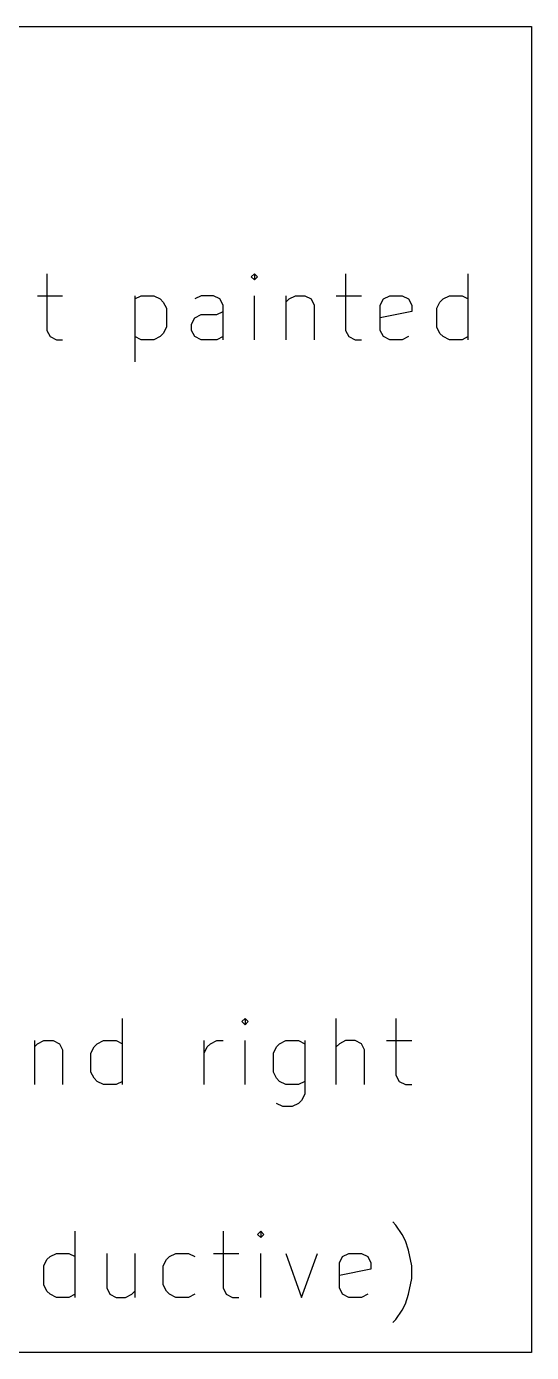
# Model space of a CAD drawing. Extents: x 183 to 663, y -184 to 161.
# Drawn here: x 235.83 to 251.12, y 112.02 to 152.15 of the extents above; entities that cross this region are included whole.
import ezdxf

# ---------------------------------------------------------------- set-up
doc = ezdxf.new("R2010")
doc.units = 0
doc.layers.add('BLACK', color=7, linetype='CONTINUOUS')

msp = doc.modelspace()

# ---------------------------------------------------------------- linework, layer by layer
at = {"layer": 'BLACK', "linetype": 'CONTINUOUS'}
for p, q in [((184.35, 152.15), (251.125, 152.15)), ((251.125, 152.15), (251.125, 112.025)), ((236.448808, 144.670285), (236.448808, 142.956)), ((242.734523, 144.670285), (242.639285, 144.575047)), ((242.639285, 144.575047), (242.734523, 144.479809)), ((242.829761, 144.575047), (242.734523, 144.670285)), ((242.734523, 144.670285), (242.734523, 144.479809)), ((242.734523, 144.479809), (242.829761, 144.575047)), ((245.496428, 144.670285), (245.496428, 142.956)), ((249.210714, 142.670285), (249.210714, 144.670285)), ((236.163094, 144.003619), (236.924998, 144.003619)), ((239.115475, 144.003619), (239.115475, 142.003619)), ((239.115475, 143.908381), (239.305951, 144.003619)), ((239.305951, 144.003619), (239.686904, 144.003619)), ((239.686904, 144.003619), (239.87738, 143.908381)), ((239.87738, 143.908381), (239.972618, 143.813143)), ((239.972618, 143.813143), (240.067856, 143.622666)), ((241.115475, 144.003619), (240.924999, 143.908381)), ((241.496428, 144.003619), (241.115475, 144.003619)), ((241.686904, 143.908381), (241.496428, 144.003619)), ((241.782142, 143.717904), (241.686904, 143.908381)), ((241.782142, 142.670285), (241.782142, 143.717904)), ((242.734523, 142.670285), (242.734523, 144.003619)), ((243.686904, 144.003619), (243.686904, 142.670285)), ((243.686904, 143.813143), (243.782142, 143.908381)), ((243.782142, 143.908381), (243.972618, 144.003619)), ((243.972618, 144.003619), (244.258333, 144.003619)), ((244.258333, 144.003619), (244.448809, 143.908381)), ((244.448809, 143.908381), (244.544047, 143.717904)), ((244.544047, 143.717904), (244.544047, 142.670285)), ((245.210714, 144.003619), (245.972618, 144.003619)), ((246.544047, 143.717904), (246.639285, 143.908381)), ((246.544047, 142.956), (246.544047, 143.717904)), ((246.639285, 143.908381), (246.829761, 144.003619)), ((246.829761, 144.003619), (247.210714, 144.003619)), ((247.210714, 144.003619), (247.40119, 143.908381)), ((247.40119, 143.908381), (247.496428, 143.717904)), ((247.496428, 143.717904), (247.496428, 143.527428)), ((248.258333, 143.622666), (248.353571, 143.813143)), ((248.353571, 143.813143), (248.448809, 143.908381)), ((248.448809, 143.908381), (248.639285, 144.003619)), ((248.639285, 144.003619), (249.020238, 144.003619)), ((249.020238, 144.003619), (249.210714, 143.908381)), ((240.067856, 143.622666), (240.067856, 143.051238)), ((240.829761, 143.146476), (240.924999, 143.336952)), ((240.924999, 143.336952), (241.115475, 143.43219)), ((241.115475, 143.43219), (241.591666, 143.43219)), ((241.591666, 143.43219), (241.782142, 143.527428)), ((247.496428, 143.527428), (246.544047, 143.336952)), ((248.258333, 143.051238), (248.258333, 143.622666)), ((236.448808, 142.956), (236.544046, 142.765524)), ((239.972618, 142.860762), (239.87738, 142.765524)), ((240.067856, 143.051238), (239.972618, 142.860762)), ((240.829761, 142.956), (240.829761, 143.146476)), ((240.924999, 142.765524), (240.829761, 142.956)), ((245.496428, 142.956), (245.591666, 142.765524)), ((246.639285, 142.765524), (246.544047, 142.956)), ((248.353571, 142.860762), (248.258333, 143.051238)), ((248.448809, 142.765524), (248.353571, 142.860762)), ((236.544046, 142.765524), (236.734522, 142.670285)), ((236.734522, 142.670285), (236.924998, 142.670285)), ((239.305951, 142.670285), (239.115475, 142.765524)), ((239.686904, 142.670285), (239.305951, 142.670285)), ((239.87738, 142.765524), (239.686904, 142.670285)), ((241.115475, 142.670285), (240.924999, 142.765524)), ((241.591666, 142.670285), (241.115475, 142.670285)), ((241.782142, 142.765524), (241.591666, 142.670285)), ((245.591666, 142.765524), (245.782142, 142.670285)), ((245.782142, 142.670285), (245.972618, 142.670285)), ((246.829761, 142.670285), (246.639285, 142.765524)), ((247.210714, 142.670285), (246.829761, 142.670285)), ((247.40119, 142.765524), (247.210714, 142.670285)), ((248.639285, 142.670285), (248.448809, 142.765524)), ((249.020238, 142.670285), (248.639285, 142.670285)), ((249.210714, 142.765524), (249.020238, 142.670285)), ((238.734523, 120.131069), (238.734523, 122.131069)), ((242.448809, 122.131069), (242.353571, 122.035831)), ((242.353571, 122.035831), (242.448809, 121.940593)), ((242.544047, 122.035831), (242.448809, 122.131069)), ((242.448809, 122.131069), (242.448809, 121.940593)), ((242.448809, 121.940593), (242.544047, 122.035831)), ((245.210714, 120.131069), (245.210714, 122.131069)), ((247.020238, 122.131069), (247.020238, 120.416784)), ((236.067856, 121.464403), (236.067856, 120.131069)), ((236.067856, 121.273927), (236.163094, 121.369165)), ((236.163094, 121.369165), (236.35357, 121.464403)), ((236.35357, 121.464403), (236.639285, 121.464403)), ((236.639285, 121.464403), (236.829761, 121.369165)), ((236.829761, 121.369165), (236.924999, 121.178688)), ((236.924999, 121.178688), (236.924999, 120.131069)), ((237.782142, 121.08345), (237.87738, 121.273927)), ((237.87738, 121.273927), (237.972618, 121.369165)), ((237.972618, 121.369165), (238.163094, 121.464403)), ((238.163094, 121.464403), (238.544047, 121.464403)), ((238.544047, 121.464403), (238.734523, 121.369165)), ((241.210714, 120.131069), (241.210714, 121.464403)), ((241.210714, 121.08345), (241.305952, 121.273927)), ((241.305952, 121.273927), (241.40119, 121.369165)), ((241.40119, 121.369165), (241.591666, 121.464403)), ((241.591666, 121.464403), (241.782143, 121.464403)), ((242.448809, 120.131069), (242.448809, 121.464403)), ((243.305952, 121.08345), (243.40119, 121.273927)), ((243.40119, 121.273927), (243.496428, 121.369165)), ((243.496428, 121.369165), (243.686904, 121.464403)), ((243.686904, 121.464403), (244.067857, 121.464403)), ((244.067857, 121.464403), (244.258333, 121.369165)), ((244.258333, 121.464403), (244.258333, 119.845355)), ((245.305952, 121.369165), (245.210714, 121.273927)), ((245.496428, 121.464403), (245.305952, 121.369165)), ((245.782143, 121.464403), (245.496428, 121.464403)), ((245.972619, 121.369165), (245.782143, 121.464403)), ((246.067857, 121.178688), (245.972619, 121.369165)), ((246.067857, 120.131069), (246.067857, 121.178688)), ((246.734524, 121.464403), (247.496428, 121.464403)), ((237.782142, 120.512022), (237.782142, 121.08345)), ((243.305952, 120.512022), (243.305952, 121.08345)), ((237.87738, 120.321546), (237.782142, 120.512022)), ((243.40119, 120.321546), (243.305952, 120.512022)), ((247.020238, 120.416784), (247.115476, 120.226308)), ((237.972618, 120.226308), (237.87738, 120.321546)), ((238.163094, 120.131069), (237.972618, 120.226308)), ((238.544047, 120.131069), (238.163094, 120.131069)), ((238.734523, 120.226308), (238.544047, 120.131069)), ((243.496428, 120.226308), (243.40119, 120.321546)), ((243.686904, 120.131069), (243.496428, 120.226308)), ((244.067857, 120.131069), (243.686904, 120.131069)), ((244.258333, 120.226308), (244.067857, 120.131069)), ((247.115476, 120.226308), (247.305952, 120.131069)), ((247.305952, 120.131069), (247.496428, 120.131069)), ((244.163095, 119.654879), (244.067857, 119.559641)), ((244.258333, 119.845355), (244.163095, 119.654879)), ((243.591666, 119.464403), (243.40119, 119.559641)), ((243.87738, 119.464403), (243.591666, 119.464403)), ((244.067857, 119.559641), (243.87738, 119.464403)), ((247.020238, 115.88177), (246.925, 115.977008)), ((237.305951, 113.691293), (237.305951, 115.691293)), ((241.782142, 115.691293), (241.782142, 113.977008)), ((242.924999, 115.691293), (242.829761, 115.596055)), ((242.829761, 115.596055), (242.924999, 115.500817)), ((243.020237, 115.596055), (242.924999, 115.691293)), ((242.924999, 115.691293), (242.924999, 115.500817)), ((242.924999, 115.500817), (243.020237, 115.596055)), ((247.210714, 115.596055), (247.020238, 115.88177)), ((247.305952, 115.405579), (247.210714, 115.596055)), ((247.40119, 115.119865), (247.305952, 115.405579)), ((236.35357, 114.643674), (236.448808, 114.834151)), ((236.448808, 114.834151), (236.544046, 114.929389)), ((236.544046, 114.929389), (236.734522, 115.024627)), ((236.734522, 115.024627), (237.115475, 115.024627)), ((237.115475, 115.024627), (237.305951, 114.929389)), ((238.258332, 115.024627), (238.258332, 113.977008)), ((239.115475, 115.024627), (239.115475, 113.691293)), ((239.972618, 114.643674), (240.067856, 114.834151)), ((240.067856, 114.834151), (240.163094, 114.929389)), ((240.163094, 114.929389), (240.35357, 115.024627)), ((240.35357, 115.024627), (240.734523, 115.024627)), ((240.734523, 115.024627), (240.924999, 114.929389)), ((241.496428, 115.024627), (242.258332, 115.024627)), ((242.924999, 113.691293), (242.924999, 115.024627)), ((243.686904, 115.024627), (244.163094, 113.691293)), ((244.163094, 113.691293), (244.639285, 115.024627)), ((245.305952, 114.738912), (245.40119, 114.929389)), ((245.40119, 114.929389), (245.591666, 115.024627)), ((245.591666, 115.024627), (245.972619, 115.024627)), ((245.972619, 115.024627), (246.163095, 114.929389)), ((246.163095, 114.929389), (246.258333, 114.738912)), ((247.496428, 114.643674), (247.40119, 115.119865)), ((236.35357, 114.072246), (236.35357, 114.643674)), ((239.972618, 114.072246), (239.972618, 114.643674)), ((245.305952, 113.977008), (245.305952, 114.738912)), ((246.258333, 114.548436), (245.305952, 114.35796)), ((246.258333, 114.738912), (246.258333, 114.548436)), ((247.496428, 114.262722), (247.496428, 114.643674)), ((236.448808, 113.88177), (236.35357, 114.072246)), ((238.258332, 113.977008), (238.35357, 113.786532)), ((240.067856, 113.88177), (239.972618, 114.072246)), ((241.782142, 113.977008), (241.87738, 113.786532)), ((245.40119, 113.786532), (245.305952, 113.977008)), ((247.40119, 113.786532), (247.496428, 114.262722)), ((236.544046, 113.786532), (236.448808, 113.88177)), ((236.734522, 113.691293), (236.544046, 113.786532)), ((237.115475, 113.691293), (236.734522, 113.691293)), ((237.305951, 113.786532), (237.115475, 113.691293)), ((238.35357, 113.786532), (238.544046, 113.691293)), ((238.544046, 113.691293), (238.829761, 113.691293)), ((238.829761, 113.691293), (239.020237, 113.786532)), ((239.020237, 113.786532), (239.115475, 113.88177)), ((240.163094, 113.786532), (240.067856, 113.88177)), ((240.35357, 113.691293), (240.163094, 113.786532)), ((240.734523, 113.691293), (240.35357, 113.691293)), ((240.924999, 113.786532), (240.734523, 113.691293)), ((241.87738, 113.786532), (242.067856, 113.691293)), ((242.067856, 113.691293), (242.258332, 113.691293)), ((245.591666, 113.691293), (245.40119, 113.786532)), ((245.972619, 113.691293), (245.591666, 113.691293)), ((246.163095, 113.786532), (245.972619, 113.691293)), ((247.305952, 113.500817), (247.40119, 113.786532)), ((247.020238, 113.024627), (247.210714, 113.310341)), ((247.210714, 113.310341), (247.305952, 113.500817)), ((246.925, 112.929389), (247.020238, 113.024627)), ((251.125, 112.025), (184.35, 112.025))]:
    msp.add_line(p, q, dxfattribs=at)

doc.saveas('drawing.dxf')
